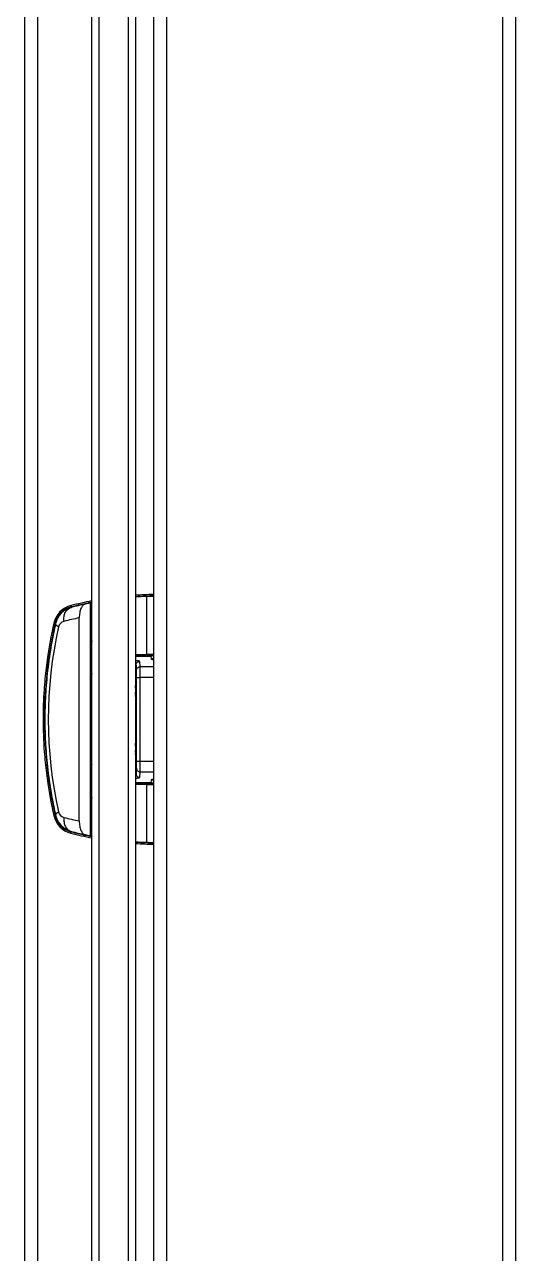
# Model space of a CAD drawing. Header units: millimetres. Extents: x -1584 to 3730, y -1918 to 2655.
# Drawn here: x 2332.4 to 2400.2, y 146.8 to 316.5 of the extents above; entities that cross this region are included whole.
import ezdxf

# ---------------------------------------------------------------- set-up
doc = ezdxf.new("R2010")
doc.units = ezdxf.units.MM
doc.header["$LTSCALE"] = 65.395
doc.layers.get('0').update_dxf_attribs({"linetype": 'CONTINUOUS'})
doc.layers.add('GEOM', color=7, linetype='CONTINUOUS')

msp = doc.modelspace()

# ---------------------------------------------------------------- linework, layer by layer
at = {"linetype": 'Continuous'}
for p, q in [((2350.23, 982.55), (2350.23, -44.45)), ((2352.03, 982.55), (2352.03, -44.45)), ((2398.43, 982.55), (2398.43, -44.45)), ((2400.23, 982.55), (2400.23, -44.45))]:
    msp.add_line(p, q, dxfattribs=at)
at = {"layer": 'GEOM', "linetype": 'Continuous'}
for p, q in [((2332.43, 982.35), (2332.43, -137.15)), ((2334.23, 982.35), (2334.23, 17.15)), ((2341.73, 46.05), (2341.73, 892.05)), ((2341.73, 46.05), (2341.73, 892.05)), ((2342.73, 46.05), (2342.73, 892.05)), ((2346.73, 892.05), (2346.73, 46.05)), ((2347.73, 892.05), (2347.73, 46.05)), ((2347.73, 892.05), (2347.73, 46.05)), ((2338.84, 236.27), (2338.88, 236.09)), ((2338.9, 236.03), (2338.88, 236.09)), ((2341.47, 236.61), (2341.47, 204.49)), ((2341.67, 236.65), (2341.67, 232.34)), ((2349.26, 237.52), (2349.26, 229.53)), ((2339.98, 206.52), (2339.98, 234.58)), ((2336.46, 233.84), (2336.65, 233.8)), ((2336.71, 233.78), (2336.65, 233.8)), ((2341.67, 232.34), (2341.67, 229.73)), ((2341.67, 231.01), (2341.67, 229.83)), ((2341.73, 231.01), (2341.67, 231.01)), ((2341.67, 229.73), (2341.67, 229.37)), ((2341.67, 229.37), (2341.67, 225.8)), ((2341.67, 229.27), (2341.67, 227.14)), ((2347.73, 229.51), (2349.26, 229.53)), ((2349.88, 229.39), (2347.73, 229.36)), ((2347.73, 229.3), (2349.88, 229.3)), ((2350.23, 229.55), (2349.26, 229.53)), ((2350.23, 229.4), (2349.88, 229.39)), ((2349.88, 229.3), (2349.91, 228.94)), ((2347.83, 228.06), (2347.83, 226.32)), ((2347.88, 227.31), (2347.83, 228.06)), ((2348.38, 227.8), (2348.33, 228.56)), ((2350.23, 227.8), (2348.38, 227.8)), ((2341.67, 227.14), (2341.73, 227.14)), ((2341.67, 226.3), (2341.73, 226.3)), ((2341.67, 225.8), (2341.73, 225.8)), ((2341.67, 225.8), (2341.67, 214.84)), ((2341.7, 226.83), (2341.68, 226.87)), ((2341.7, 226.83), (2341.71, 226.82)), ((2347.83, 226.32), (2347.83, 225.52)), ((2347.89, 214.78), (2347.89, 226.32)), ((2347.89, 226.32), (2348.39, 226.32)), ((2348.39, 214.78), (2348.39, 226.32)), ((2350.23, 226.32), (2348.39, 226.32)), ((2347.83, 225.52), (2347.73, 225.52)), ((2347.73, 223.58), (2347.83, 223.58)), ((2347.83, 223.58), (2347.83, 217.52)), ((2347.83, 217.52), (2347.73, 217.52)), ((2347.83, 217.42), (2347.83, 217.42)), ((2341.67, 214.84), (2341.67, 211.73)), ((2341.67, 214.8), (2341.69, 214.8)), ((2341.67, 213.96), (2341.67, 211.83)), ((2341.73, 213.96), (2341.67, 213.96)), ((2341.68, 214.23), (2341.7, 214.27)), ((2341.69, 214.8), (2341.73, 214.8)), ((2341.7, 214.27), (2341.71, 214.28)), ((2347.73, 215.58), (2347.83, 215.58)), ((2347.83, 215.58), (2347.83, 214.78)), ((2347.83, 214.78), (2347.83, 213.04)), ((2347.89, 214.78), (2348.39, 214.78)), ((2348.39, 214.78), (2350.23, 214.78)), ((2347.83, 213.04), (2347.88, 213.79)), ((2348.33, 212.54), (2348.38, 213.3)), ((2348.38, 213.3), (2350.23, 213.3)), ((2341.67, 211.73), (2341.67, 211.36)), ((2341.67, 211.36), (2341.67, 208.76)), ((2341.67, 211.29), (2341.67, 210.09)), ((2349.88, 211.8), (2347.73, 211.8)), ((2347.73, 211.74), (2349.88, 211.71)), ((2347.73, 211.59), (2349.26, 211.57)), ((2349.26, 211.57), (2350.23, 211.55)), ((2349.26, 211.57), (2349.26, 203.58)), ((2349.91, 212.16), (2349.88, 211.8)), ((2349.88, 211.71), (2350.23, 211.7)), ((2341.73, 210.09), (2341.67, 210.09)), ((2336.46, 207.26), (2336.65, 207.3)), ((2336.71, 207.32), (2336.65, 207.3)), ((2341.67, 208.76), (2341.67, 204.45)), ((2338.84, 204.83), (2338.88, 205.01)), ((2338.9, 205.07), (2338.88, 205.01)), ((2341.66, 204.4), (2341.65, 204.4)), ((2341.72, 204.38), (2341.66, 204.4))]:
    msp.add_line(p, q, dxfattribs=at)
for centre, radius, start, end in [((2351.17, 187.56), 50.25, 91.0717, 93.9422), ((2351.17, 187.56), 50.25, 91.0717, 93.9222), ((2339.63, 233.12), 3.25, 104.2025, 167.2578), ((2339.63, 233.12), 3.06, 104.2025, 167.2578), ((2339.63, 233.12), 3, 104.2025, 167.2578), ((2339.63, 233.12), 3, 104.2025, 114.8727), ((2351.17, 187.56), 50.25, 100.8039, 104.2025), ((2351.17, 187.56), 50.25, 100.8284, 104.2025), ((2351.17, 187.56), 50.06, 101.9523, 104.2025), ((2351.17, 187.56), 50, 101.986, 104.2025), ((2351.17, 187.56), 50, 101.1824, 101.986), ((2351.17, 187.56), 50.06, 101.1533, 101.9523), ((2351.17, 187.56), 50, 100.9528, 101.1824), ((2351.17, 187.56), 50.06, 100.9321, 101.1533), ((2351.17, 187.56), 50.06, 100.9243, 100.9321), ((2351.17, 187.56), 50, 100.8775, 100.9503), ((2351.17, 187.56), 50, 100.9504, 100.9528), ((2351.17, 187.56), 50.06, 100.8455, 100.9243), ((2351.17, 187.56), 50.06, 92.1956, 93.9572), ((2351.17, 187.56), 50, 92.1781, 93.9411), ((2351.17, 187.56), 50.06, 91.0717, 92.1956), ((2351.17, 187.56), 50, 91.0717, 92.1781), ((2339.63, 233.12), 3, 156.9227, 167.2578), ((2349.63, 187.56), 48, 101.6017, 104.2025), ((2395.23, 220.55), 60, 167.2578, 174.3974), ((2395.23, 220.55), 60.25, 167.2578, 171.5052), ((2395.23, 220.55), 60.25, 167.2578, 171.5052), ((2393.7, 220.55), 58, 167.2579, 192.7421), ((2395.23, 220.55), 60.06, 167.9125, 169.9362), ((2395.23, 220.55), 60, 167.9111, 168.4571), ((2395.23, 220.55), 60, 167.9113, 168.4349), ((2395.23, 220.55), 60, 167.9113, 168.447), ((2395.23, 220.55), 60.06, 167.2578, 167.9125), ((2395.23, 220.55), 60, 167.2578, 167.9111), ((2338.1, 233.12), 1, 104.2014, 167.2589), ((2395.23, 220.55), 60.06, 169.9362, 186.4126), ((2395.23, 220.55), 60, 169.9138, 170.8043), ((2395.23, 220.55), 60, 168.447, 169.9138), ((2342.88, 231.05), 1.25, 158.1166, 166.9346), ((2342.93, 231.01), 1.26, 163.7189, 179.9574), ((2395.23, 220.55), 60.25, 171.5052, 172.8919), ((2395.23, 220.55), 60.25, 171.5052, 172.8919), ((2395.23, 220.55), 60, 170.9459, 174.3793), ((2339.68, 229.55), 2, 354.7852, 5.2161), ((2395.23, 220.55), 60.25, 172.8919, 175.7526), ((2395.23, 220.55), 60.25, 172.8919, 175.7526), ((2349.9, 229.96), 1.01, 270.1262, 288.7885), ((2395.23, 220.55), 60, 174.7165, 177.9994), ((2395.23, 220.55), 60, 174.7384, 177.9905), ((2395.23, 220.55), 60, 174.3793, 174.7165), ((2395.23, 220.55), 60, 174.3974, 174.7384), ((2342.13, 227.09), 0.502, 206.5918, 215.8546), ((2342.15, 227.05), 0.5, 207.7363, 211.9523), ((2395.23, 220.55), 60.25, 176.0881, 180), ((2395.23, 220.55), 60.25, 176.0881, 180), ((2395.23, 220.55), 60.25, 175.7526, 176.0881), ((2395.23, 220.55), 60.25, 175.7526, 176.0881), ((2349.63, 224.55), 2, 157.1525, 162.8083), ((2349.63, 224.55), 2, 154.1266, 162.209), ((2349.63, 224.55), 2, 154.1266, 157.1578), ((2349.63, 224.55), 2, 154.1266, 157.1525), ((2347.33, 225.52), 0.5, 337.1631, 344.7702), ((2347.32, 225.52), 0.502, 344.8082, 359.9778), ((2350.13, 224.55), 2.5, 154.1265, 157.1578), ((2395.23, 220.55), 60, 177.9905, 178.398), ((2395.23, 220.55), 60, 177.9994, 178.4118), ((2349.63, 224.55), 2, 197.1916, 202.8475), ((2349.63, 224.55), 2, 197.5518, 198.4932), ((2349.63, 224.55), 2, 197.7383, 205.8734), ((2349.63, 224.55), 2, 198.4932, 202.8422), ((2349.63, 224.55), 2, 202.8422, 205.8734), ((2347.33, 223.58), 0.5, 15.2298, 22.8369), ((2349.63, 224.55), 2, 202.8475, 205.8734), ((2347.32, 223.58), 0.502, 0.0222, 15.1917), ((2350.13, 224.55), 2.5, 202.8421, 205.8735), ((2395.23, 220.55), 60, 178.398, 181.6722), ((2395.23, 220.55), 60, 178.4118, 181.6541), ((2395.23, 220.55), 60.25, 180, 184.2474), ((2395.23, 220.55), 60.25, 180, 184.2474), ((2395.23, 220.55), 60, 181.6541, 181.9032), ((2395.23, 220.55), 60, 181.6722, 181.9206), ((2395.23, 220.55), 60, 181.9032, 184.9367), ((2395.23, 220.55), 60, 181.9206, 185.0143), ((2349.63, 216.55), 2, 154.1266, 162.211), ((2347.33, 217.52), 0.5, 337.1631, 344.7702), ((2347.32, 217.52), 0.502, 344.8082, 359.9778), ((2350.13, 216.55), 2.5, 154.1265, 157.1578), ((2395.23, 220.55), 60.25, 184.2474, 187.0836), ((2395.23, 220.55), 60.25, 184.2474, 187.0836), ((2349.63, 216.55), 2, 197.7388, 205.8734), ((2349.63, 216.55), 2, 198.5666, 202.8422), ((2349.63, 216.55), 2, 202.8422, 205.8734), ((2347.33, 215.58), 0.5, 15.2298, 22.8369), ((2347.32, 215.58), 0.502, 0.0222, 15.1917), ((2395.23, 220.55), 60, 184.9367, 185.735), ((2395.23, 220.55), 60, 185.0143, 185.7959), ((2395.23, 220.55), 60, 185.735, 186.4127), ((2395.23, 220.55), 60, 185.7959, 192.7422), ((2395.23, 220.55), 60, 186.1647, 186.4256), ((2342.13, 214.01), 0.502, 144.1433, 153.4073), ((2342.15, 214.05), 0.5, 148.0469, 152.2581), ((2350.13, 216.55), 2.5, 202.8421, 205.8735), ((2395.23, 220.55), 60.25, 187.0836, 188.4948), ((2395.23, 220.55), 60.25, 187.0836, 188.4948), ((2395.23, 220.55), 60.06, 186.4126, 192.0873), ((2395.23, 220.55), 60, 186.4127, 189.09), ((2395.23, 220.55), 60.25, 188.4948, 192.7422), ((2395.23, 220.55), 60.25, 188.4948, 192.7422), ((2395.23, 220.55), 60, 189.1396, 191.566), ((2339.68, 211.55), 2, 354.5265, 5.2921), ((2349.9, 211.14), 1.01, 71.2114, 89.8738), ((2342.88, 210.05), 1.25, 193.0654, 201.8834), ((2342.93, 210.09), 1.26, 180.0446, 196.2788), ((2395.23, 220.55), 60, 191.5, 191.554), ((2395.23, 220.55), 60, 191.5427, 192.0887), ((2395.23, 220.55), 60, 191.554, 192.0885), ((2395.23, 220.55), 60, 191.566, 192.0885), ((2339.63, 207.98), 3.25, 192.7422, 255.7975), ((2395.23, 220.55), 60.06, 192.0873, 192.7422), ((2395.23, 220.55), 60, 192.0887, 192.7422), ((2339.63, 207.98), 3.06, 192.7422, 255.7975), ((2339.63, 207.98), 3, 192.7422, 255.7975), ((2339.63, 207.98), 3, 192.7422, 203.0781), ((2338.1, 207.98), 1, 192.7405, 255.7992), ((2349.63, 253.54), 48, 255.7975, 258.3983), ((2339.63, 207.98), 3, 234.5036, 234.7791), ((2339.63, 207.98), 3, 245.2883, 255.7975), ((2351.17, 253.54), 50.25, 255.7975, 259.2049), ((2351.17, 253.54), 50.06, 255.7981, 258.0144), ((2351.17, 253.54), 50, 255.7975, 258.014), ((2351.17, 253.57), 50.09, 258.0142, 258.817), ((2351.17, 253.54), 50, 258.014, 258.8176), ((2351.17, 253.57), 50.09, 258.817, 259.0409), ((2351.17, 253.54), 50, 258.8176, 259.0472), ((2351.17, 253.54), 50, 259.0496, 259.1225), ((2351.17, 253.54), 50, 259.0472, 259.0496), ((2351.17, 253.54), 50, 266.0589, 267.8219), ((2351.17, 253.57), 50.08, 266.0632, 267.8207), ((2351.17, 253.54), 50.25, 266.1033, 268.9283), ((2351.17, 253.54), 50, 267.8219, 268.9283), ((2351.17, 253.53), 50.04, 267.8207, 268.928)]:
    msp.add_arc(centre, radius, start, end, dxfattribs=at)
for centre, major_axis, start_param, end_param in [((2349.88, 230.31), (-0.07, 1.01), 3.071167, 3.428804), ((2349.88, 210.79), (0.07, 1.01), -0.287211, 0.070426)]:
    msp.add_ellipse(centre, major_axis=major_axis, ratio=0.992509, start_param=start_param, end_param=end_param, dxfattribs=at)
for points, knots in [([(2337.86, 234.09), (2337.83, 234.31), (2337.84, 234.75), (2338.04, 235.35), (2338.39, 235.81), (2338.73, 235.99), (2338.9, 236.03)], [0, 0, 0, 0, 0.280769, 0.541966, 0.779372, 1, 1, 1, 1]), ([(2340.78, 236.47), (2340.73, 236.46), (2340.61, 236.41), (2340.46, 236.29), (2340.33, 236.11), (2340.16, 235.78), (2340.02, 235.26), (2339.98, 234.81), (2339.98, 234.58)], [0, 0, 0, 0, 0.076909, 0.164643, 0.267423, 0.387109, 0.673415, 1, 1, 1, 1]), ([(2337.13, 233.34), (2337.06, 233.38), (2336.97, 233.43), (2336.86, 233.52), (2336.76, 233.61), (2336.69, 233.71), (2336.71, 233.78)], [0, 0, 0, 0, 0.361354, 0.513727, 0.646471, 1, 1, 1, 1]), ([(2348.33, 228.56), (2348.33, 228.56), (2348.31, 228.58), (2348.26, 228.6), (2348.14, 228.63), (2347.96, 228.65), (2347.81, 228.66), (2347.73, 228.67)], [0, 0, 0, 0, 0.033922, 0.092242, 0.29497, 0.605028, 1, 1, 1, 1]), ([(2347.83, 228.06), (2347.83, 228.08), (2347.79, 228.11), (2347.76, 228.12), (2347.73, 228.13)], [0, 0, 0, 0, 0.366302, 1, 1, 1, 1]), ([(2347.83, 228.06), (2347.83, 228.13), (2347.85, 228.26), (2347.96, 228.42), (2348.13, 228.53), (2348.26, 228.56), (2348.33, 228.56)], [0, 0, 0, 0, 0.249105, 0.498785, 0.749178, 1, 1, 1, 1]), ([(2347.88, 227.31), (2347.88, 227.37), (2347.91, 227.5), (2348.02, 227.67), (2348.18, 227.78), (2348.31, 227.8), (2348.38, 227.8)], [0, 0, 0, 0, 0.249105, 0.498786, 0.749178, 1, 1, 1, 1]), ([(2348.39, 226.32), (2348.39, 226.49), (2348.39, 226.82), (2348.39, 227.27), (2348.38, 227.59), (2348.38, 227.75), (2348.38, 227.8)], [0, 0, 0, 0, 0.356952, 0.667581, 0.891616, 1, 1, 1, 1]), ([(2349.91, 228.94), (2349.91, 228.93), (2349.93, 228.9), (2350.04, 228.85), (2350.14, 228.83), (2350.22, 228.81)], [0, 0, 0, 0, 0.116216, 0.31407, 1, 1, 1, 1]), ([(2347.89, 226.32), (2347.89, 226.43), (2347.89, 226.65), (2347.89, 226.95), (2347.88, 227.16), (2347.88, 227.27), (2347.88, 227.31)], [0, 0, 0, 0, 0.356941, 0.667565, 0.891595, 1, 1, 1, 1]), ([(2347.73, 225.38), (2347.74, 225.38), (2347.75, 225.37), (2347.76, 225.36), (2347.77, 225.35)], [0, 0, 0, 0, 0.289224, 1, 1, 1, 1]), ([(2347.73, 224.85), (2347.73, 224.89), (2347.75, 225.02), (2347.77, 225.16), (2347.79, 225.26)], [0, 0, 0, 0, 0.252364, 1, 1, 1, 1]), ([(2347.79, 223.84), (2347.79, 223.87), (2347.76, 224.01), (2347.74, 224.14), (2347.73, 224.25)], [0, 0, 0, 0, 0.246301, 1, 1, 1, 1]), ([(2347.77, 225.35), (2347.78, 225.35), (2347.78, 225.34), (2347.79, 225.33), (2347.79, 225.33)], [0, 0, 0, 0, 0.661117, 1, 1, 1, 1]), ([(2347.79, 225.26), (2347.8, 225.28), (2347.8, 225.31), (2347.82, 225.36), (2347.82, 225.38), (2347.83, 225.43), (2347.83, 225.42)], [0, 0, 0, 0, 0.308921, 0.60484, 0.868974, 1, 1, 1, 1]), ([(2347.73, 223.72), (2347.74, 223.72), (2347.75, 223.73), (2347.76, 223.74), (2347.77, 223.75)], [0, 0, 0, 0, 0.289224, 1, 1, 1, 1]), ([(2347.77, 223.75), (2347.78, 223.75), (2347.78, 223.76), (2347.79, 223.77), (2347.79, 223.77)], [0, 0, 0, 0, 0.661139, 1, 1, 1, 1]), ([(2347.83, 223.68), (2347.83, 223.67), (2347.82, 223.72), (2347.82, 223.74), (2347.8, 223.79), (2347.8, 223.82), (2347.79, 223.84)], [0, 0, 0, 0, 0.13096, 0.395077, 0.691033, 1, 1, 1, 1]), ([(2347.73, 216.86), (2347.74, 216.96), (2347.76, 217.11), (2347.8, 217.29), (2347.82, 217.38), (2347.83, 217.42)], [0, 0, 0, 0, 0.531875, 0.790826, 1, 1, 1, 1]), ([(2347.73, 217.38), (2347.74, 217.38), (2347.75, 217.37), (2347.76, 217.36), (2347.77, 217.35)], [0, 0, 0, 0, 0.289224, 1, 1, 1, 1]), ([(2347.77, 217.35), (2347.78, 217.35), (2347.78, 217.34), (2347.79, 217.33), (2347.79, 217.33)], [0, 0, 0, 0, 0.661138, 1, 1, 1, 1]), ([(2347.8, 215.82), (2347.79, 215.86), (2347.76, 216), (2347.74, 216.14), (2347.73, 216.24)], [0, 0, 0, 0, 0.2458, 1, 1, 1, 1]), ([(2347.73, 215.72), (2347.74, 215.72), (2347.75, 215.73), (2347.76, 215.74), (2347.77, 215.75)], [0, 0, 0, 0, 0.289224, 1, 1, 1, 1]), ([(2347.77, 215.75), (2347.78, 215.75), (2347.78, 215.76), (2347.79, 215.77), (2347.79, 215.77)], [0, 0, 0, 0, 0.661139, 1, 1, 1, 1]), ([(2347.83, 215.68), (2347.83, 215.67), (2347.82, 215.71), (2347.82, 215.73), (2347.81, 215.78), (2347.8, 215.81), (2347.8, 215.82)], [0, 0, 0, 0, 0.126137, 0.389181, 0.687401, 1, 1, 1, 1]), ([(2347.88, 213.79), (2347.88, 213.83), (2347.88, 213.94), (2347.89, 214.15), (2347.89, 214.45), (2347.89, 214.67), (2347.89, 214.78)], [0, 0, 0, 0, 0.108405, 0.332435, 0.643059, 1, 1, 1, 1]), ([(2348.38, 213.3), (2348.38, 213.35), (2348.38, 213.51), (2348.39, 213.83), (2348.39, 214.28), (2348.39, 214.61), (2348.39, 214.78)], [0, 0, 0, 0, 0.108384, 0.332419, 0.643048, 1, 1, 1, 1]), ([(2347.73, 212.97), (2347.76, 212.98), (2347.79, 212.99), (2347.83, 213.02), (2347.83, 213.04)], [0, 0, 0, 0, 0.633698, 1, 1, 1, 1]), ([(2347.73, 212.43), (2347.81, 212.44), (2347.96, 212.45), (2348.14, 212.47), (2348.26, 212.5), (2348.31, 212.52), (2348.33, 212.54), (2348.33, 212.54)], [0, 0, 0, 0, 0.394973, 0.705031, 0.907758, 0.966078, 1, 1, 1, 1]), ([(2347.83, 213.04), (2347.83, 212.97), (2347.85, 212.84), (2347.96, 212.68), (2348.13, 212.57), (2348.26, 212.54), (2348.33, 212.54)], [0, 0, 0, 0, 0.249105, 0.498786, 0.749178, 1, 1, 1, 1]), ([(2347.88, 213.79), (2347.88, 213.73), (2347.91, 213.6), (2348.02, 213.43), (2348.18, 213.32), (2348.31, 213.3), (2348.38, 213.3)], [0, 0, 0, 0, 0.249105, 0.498786, 0.749178, 1, 1, 1, 1]), ([(2350.22, 212.29), (2350.14, 212.27), (2350.04, 212.25), (2349.93, 212.2), (2349.91, 212.17), (2349.91, 212.16)], [0, 0, 0, 0, 0.68593, 0.883784, 1, 1, 1, 1]), ([(2337.13, 207.76), (2337.06, 207.72), (2336.97, 207.67), (2336.86, 207.58), (2336.76, 207.49), (2336.69, 207.39), (2336.71, 207.32)], [0, 0, 0, 0, 0.361351, 0.513722, 0.646465, 1, 1, 1, 1]), ([(2337.86, 207.01), (2337.83, 206.79), (2337.84, 206.35), (2338.04, 205.75), (2338.39, 205.29), (2338.73, 205.11), (2338.9, 205.07)], [0, 0, 0, 0, 0.280769, 0.541966, 0.779372, 1, 1, 1, 1]), ([(2339.98, 206.52), (2339.98, 206.29), (2340.02, 205.84), (2340.16, 205.32), (2340.33, 204.99), (2340.46, 204.81), (2340.61, 204.69), (2340.73, 204.64), (2340.78, 204.63)], [0, 0, 0, 0, 0.326585, 0.612891, 0.732577, 0.835357, 0.923091, 1, 1, 1, 1])]:
    msp.add_open_spline(points, degree=3, knots=knots, dxfattribs=at)
for points in [[(2341.66, 232.34), (2341.67, 232.41), (2341.69, 232.48), (2341.72, 232.55)], [(2341.67, 227.14), (2341.67, 227.06), (2341.69, 226.99), (2341.72, 226.92)], [(2347.88, 225.64), (2347.88, 225.57), (2347.86, 225.49), (2347.83, 225.42)], [(2347.88, 223.46), (2347.88, 223.53), (2347.86, 223.61), (2347.83, 223.68)], [(2347.88, 217.64), (2347.88, 217.57), (2347.86, 217.49), (2347.83, 217.42)], [(2347.88, 215.46), (2347.88, 215.53), (2347.86, 215.61), (2347.83, 215.68)], [(2341.66, 214.84), (2341.67, 214.91), (2341.69, 214.98), (2341.72, 215.05)], [(2341.67, 213.96), (2341.67, 214.04), (2341.69, 214.11), (2341.72, 214.18)], [(2341.72, 208.55), (2341.69, 208.62), (2341.67, 208.69), (2341.66, 208.76)]]:
    msp.add_open_spline(points, degree=3, dxfattribs=at)

doc.saveas('drawing.dxf')
